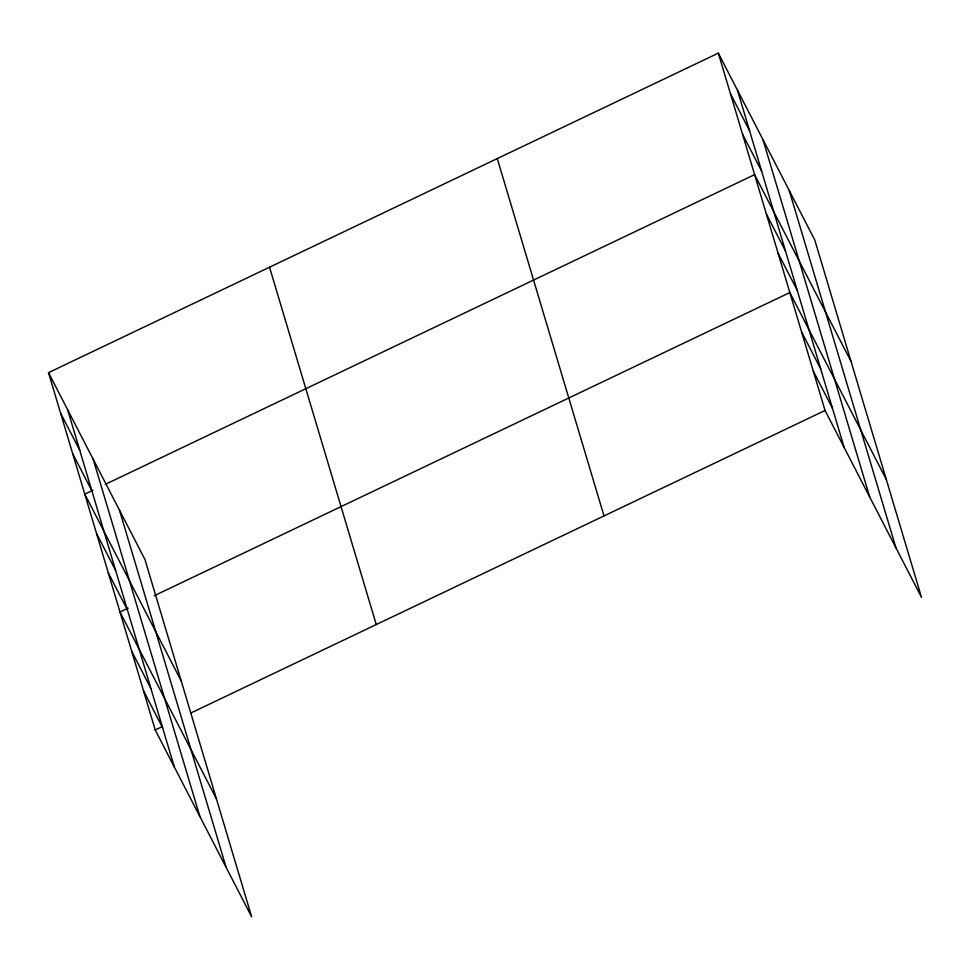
<?xml version="1.0" encoding="UTF-8"?>
<svg xmlns="http://www.w3.org/2000/svg" width="970" height="970" viewBox="0 0 970 970"><rect width="100%" height="100%" fill="white"/><g stroke="black" fill="none" stroke-linecap="round" stroke-linejoin="round"><path stroke-width="1.45" d="M48.5 372.65L144.954 559.508L251.666 916.856L155.224 729.986L48.5 372.65L718.333 53.144L814.776 240.014L921.5 597.35L825.046 410.492L718.333 53.144M92.975 490.238L84.79 494.142L181.232 681.013M105.257 484.382L754.611 174.636L851.066 361.507M128.185 608.154L120.001 612.058L216.456 798.928M154.109 595.786L789.835 292.564L886.277 479.435M155.224 729.986L162.038 726.736M190.702 713.059L825.046 410.492M730.422 93.641L749.567 130.732M742.523 134.139L761.656 171.229M766.348 213.946L785.494 251.036M778.098 253.255L797.231 290.345M801.572 331.873L820.717 368.952M813.309 371.183L832.454 408.261M60.601 413.147L79.734 450.225M72.689 453.645L91.835 490.723M96.527 533.451L115.66 570.53M108.264 572.761L127.397 609.839M131.738 651.367L150.883 688.457M143.475 690.676L162.62 727.755M789.265 190.581L895.989 547.929M762.978 139.656L869.702 497.004M737.467 90.234L844.191 447.57M497.283 158.583L604.007 515.919M269.539 267.211L376.263 624.547M119.443 510.087L226.155 867.422M93.156 459.162L199.868 816.497M67.645 409.728L174.357 767.064"/></g></svg>
